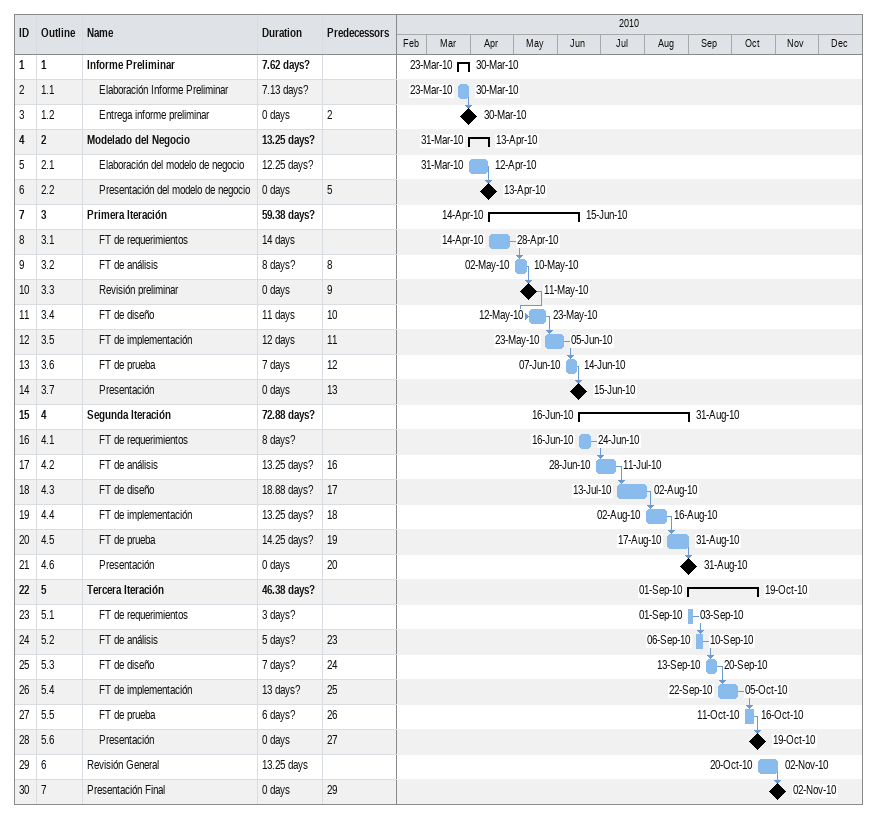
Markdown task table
| ID | WBS | Task | Duration | Start | Finish | Predecessors |
|---|---|---|---|---|---|---|
| 1 | 1 | **Informe Preliminar** | 7.62d? | 2010-03-23 | 2010-03-30 |  |
| 2 | 1.1 | Elaboración Informe Preliminar | 7.13d? | 2010-03-23 | 2010-03-30 |  |
| 3 | 1.2 | Entrega informe preliminar | 0d | 2010-03-30 | 2010-03-30 | 2 |
| 4 | 2 | **Modelado del Negocio** | 13.25d? | 2010-03-31 | 2010-04-13 |  |
| 5 | 2.1 | Elaboración del modelo de negocio | 12.25d? | 2010-03-31 | 2010-04-12 |  |
| 6 | 2.2 | Presentación del modelo de negocio | 0d | 2010-04-13 | 2010-04-13 | 5 |
| 7 | 3 | **Primera Iteración** | 59.38d? | 2010-04-14 | 2010-06-15 |  |
| 8 | 3.1 | FT de requerimientos | 14d | 2010-04-14 | 2010-04-28 |  |
| 9 | 3.2 | FT de análisis | 8d? | 2010-05-02 | 2010-05-10 | 8 |
| 10 | 3.3 | Revisión preliminar | 0d | 2010-05-11 | 2010-05-11 | 9 |
| 11 | 3.4 | FT de diseño | 11d | 2010-05-12 | 2010-05-23 | 10 |
| 12 | 3.5 | FT de implementación | 12d | 2010-05-23 | 2010-06-05 | 11 |
| 13 | 3.6 | FT de prueba | 7d | 2010-06-07 | 2010-06-14 | 12 |
| 14 | 3.7 | Presentación | 0d | 2010-06-15 | 2010-06-15 | 13 |
| 15 | 4 | **Segunda Iteración** | 72.88d? | 2010-06-16 | 2010-08-31 |  |
| 16 | 4.1 | FT de requerimientos | 8d? | 2010-06-16 | 2010-06-24 |  |
| 17 | 4.2 | FT de análisis | 13.25d? | 2010-06-28 | 2010-07-11 | 16 |
| 18 | 4.3 | FT de diseño | 18.88d? | 2010-07-13 | 2010-08-02 | 17 |
| 19 | 4.4 | FT de implementación | 13.25d? | 2010-08-02 | 2010-08-16 | 18 |
| 20 | 4.5 | FT de prueba | 14.25d? | 2010-08-17 | 2010-08-31 | 19 |
| 21 | 4.6 | Presentación | 0d | 2010-08-31 | 2010-08-31 | 20 |
| 22 | 5 | **Tercera Iteración** | 46.38d? | 2010-09-01 | 2010-10-19 |  |
| 23 | 5.1 | FT de requerimientos | 3d? | 2010-09-01 | 2010-09-03 |  |
| 24 | 5.2 | FT de análisis | 5d? | 2010-09-06 | 2010-09-10 | 23 |
| 25 | 5.3 | FT de diseño | 7d? | 2010-09-13 | 2010-09-20 | 24 |
| 26 | 5.4 | FT de implementación | 13d? | 2010-09-22 | 2010-10-05 | 25 |
| 27 | 5.5 | FT de prueba | 6d? | 2010-10-11 | 2010-10-16 | 26 |
| 28 | 5.6 | Presentación | 0d | 2010-10-19 | 2010-10-19 | 27 |
| 29 | 6 | Revisión General | 13.25d | 2010-10-20 | 2010-11-02 |  |
| 30 | 7 | Presentación Final | 0d | 2010-11-02 | 2010-11-02 | 29 |
